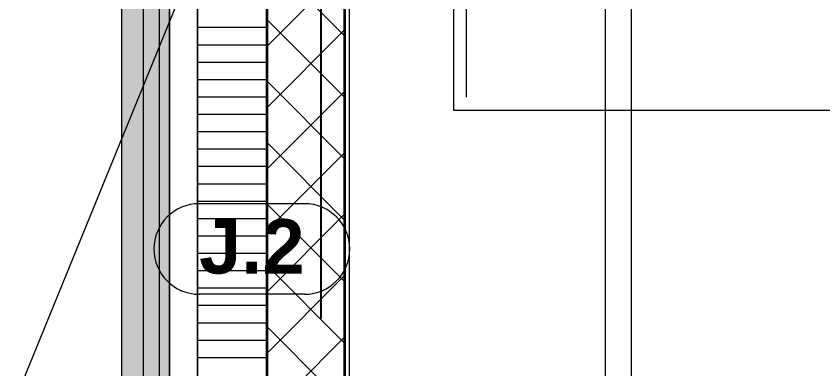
# Model space of a CAD drawing. Header units: metres. Extents: x 0.003 to 0.843, y 0.003 to 0.597.
# Drawn here: x 0.31081 to 0.34797, y 0.41159 to 0.42783 of the extents above; entities that cross this region are included whole.
import ezdxf

# ---------------------------------------------------------------- set-up
doc = ezdxf.new("R2010")
doc.units = ezdxf.units.M
for name, pattern in [('AUSGEZOGEN', [0]), ('LINIE_23', [0.0079, 0.004, -0.0013, 0, -0.0013, 0, -0.0013]), ('PUNKT2', [3.175, 0, -3.175]), ('STRICHLINIE', [19.049999999999997, 12.7, -6.35]), ('STRICHPUNKT', [25.4, 12.7, -6.35, 0, -6.35])]:
    doc.linetypes.add(name, pattern=pattern)
for name, color, linetype, lineweight in [('Allgemein', 7, 'AUSGEZOGEN', 18), ('Bauachsen grob', 7, 'STRICHPUNKT', 13), ('Daemmung', 7, 'AUSGEZOGEN', 18), ('Holz Fassadenverkleidung', 7, 'AUSGEZOGEN', 18), ('Konstruktion oben', 7, 'STRICHLINIE', 13), ('Konstruktion unten', 7, 'STRICHLINIE', 13), ('Moebel', 253, 'AUSGEZOGEN', 13), ('Spengler', 7, 'AUSGEZOGEN', 18), ('Text Werkplan Ausfuehrung', 7, 'AUSGEZOGEN', 25), ('Unterkonstruktion', 7, 'AUSGEZOGEN', 18), ('Wand Beton bewehrt', 7, 'AUSGEZOGEN', 35), ('Werkplan- Ausfuehrungsmasse', 7, 'AUSGEZOGEN', 13)]:
    doc.layers.add(name, color=color, linetype=linetype, lineweight=lineweight)
doc.styles.add('ARIAL', font='ARIAL.TTF')

msp = doc.modelspace()

# ---------------------------------------------------------------- hatches: boundary and pattern name
at = {"layer": 'Allgemein', "linetype": 'AUSGEZOGEN', "lineweight": 13}
msp.add_hatch(color=32, dxfattribs=at).paths.add_polyline_path([(0.3178799929618838, 0.3928973582701078), (0.3178799929618838, 0.4879573561453512), (0.3173999929726126, 0.4879573561453512), (0.3173999929726126, 0.3928973582701078)])
at = {"layer": 'Spengler', "linetype": 'AUSGEZOGEN', "lineweight": 13}
msp.add_hatch(color=254, dxfattribs=at).paths.add_polyline_path([(0.3156799930110575, 0.4896773561069066), (0.3156799930110575, 0.386497358413159), (0.3173999929726126, 0.386497358413159), (0.3173999929726126, 0.4896773561069066)])

# ---------------------------------------------------------------- linework, layer by layer
at = {"layer": 'Allgemein', "color": 7, "linetype": 'AUSGEZOGEN', "lineweight": 13}
for p, q in [((0.3173999929726126, 0.4879573561453512), (0.3173999929726126, 0.3928973582701078)), ((0.3178799929618838, 0.3928973582701078), (0.3178799929618838, 0.4874773561560801))]:
    msp.add_line(p, q, dxfattribs=at)
at = {"layer": 'Bauachsen grob', "color": 32, "linetype": 'LINIE_23', "lineweight": 25, "true_color": 0xc36e14}
msp.add_line((0.3248599928058686, 0.01389736674141804), (0.3248599928058687, 0.5809999870806931), dxfattribs=at)
at = {"layer": 'Daemmung', "color": 7, "linetype": 'AUSGEZOGEN', "lineweight": 18}
for p, q in [((0.3191599929332736, 0.4861973561846902), (0.3191599929332736, 0.3928973582701078)), ((0.322359992861748, 0.3928973582701078), (0.322359992861748, 0.4829973562562158))]:
    msp.add_line(p, q, dxfattribs=at)
at = {"layer": 'Daemmung', "color": 7, "linetype": 'AUSGEZOGEN', "lineweight": 13}
for p, q in [((0.322359992861748, 0.4200973581373904), (0.3191599937357763, 0.4200973579975138)), ((0.322359992861748, 0.4192973581433506), (0.3191599937707454, 0.4192973580034743)), ((0.322359992861748, 0.4184973581493112), (0.3191599938057145, 0.4184973580094346)), ((0.322359992861748, 0.4184973581493112), (0.3191599938057145, 0.4184973580094346)), ((0.3223599928617479, 0.4176973581552716), (0.3191599938406837, 0.4176973580153951)), ((0.322359992861748, 0.416897358161232), (0.3191599938756529, 0.4168973580213557)), ((0.3223599928617479, 0.4160973581671924), (0.3191599939106219, 0.4160973580273161)), ((0.322359992861748, 0.4152973581731531), (0.319159993945591, 0.4152973580332766)), ((0.322359992861748, 0.4152973581731531), (0.319159993945591, 0.4152973580332766)), ((0.3223599928617479, 0.4144973581791134), (0.3191599939805601, 0.414497358039237)), ((0.322359992861748, 0.4136973581850739), (0.3191599940155291, 0.4136973580451975)), ((0.3223599928617479, 0.4128973581910343), (0.3191599940504983, 0.412897358051158)), ((0.322359992861748, 0.4120973581969948), (0.3191599940854674, 0.4120973580571186)), ((0.322359992861748, 0.4120973581969948), (0.3191599940854674, 0.4120973580571186))]:
    msp.add_line(p, q, dxfattribs=at)
for points in [[(0.3223599933972124, 0.4272973580837461), (0.3223599928617479, 0.4272973580837461), (0.3191599934210543, 0.4272973579438694)], [(0.3223599934321816, 0.4264973580897065), (0.3223599928617479, 0.4264973580897065), (0.3191599934560235, 0.4264973579498301)], [(0.3223599934671506, 0.4256973580956669), (0.3223599928617479, 0.4256973580956669), (0.3191599934909925, 0.4256973579557905)], [(0.3223599935021198, 0.4248973581016274), (0.3223599928617479, 0.4248973581016274), (0.3191599935259617, 0.4248973579617509)], [(0.3223599935021198, 0.4248973581016274), (0.3223599928617479, 0.4248973581016274), (0.3191599935259617, 0.4248973579617509)], [(0.3223599935370888, 0.4240973581075879), (0.3223599928617479, 0.4240973581075878), (0.3191599935609307, 0.4240973579677116)], [(0.322359993572058, 0.4232973581135484), (0.3223599928617479, 0.4232973581135483), (0.3191599935958999, 0.4232973579736719)], [(0.3223599936070272, 0.4224973581195088), (0.322359992861748, 0.4224973581195089), (0.3191599936308689, 0.4224973579796324)], [(0.3223599936419962, 0.4216973581254694), (0.3223599928617479, 0.4216973581254693), (0.3191599936658381, 0.4216973579855928)], [(0.3223599936419962, 0.4216973581254694), (0.3223599928617479, 0.4216973581254693), (0.3191599936658381, 0.4216973579855928)], [(0.3223599936769654, 0.4208973581314296), (0.322359992861748, 0.4208973581314296), (0.3191599937008072, 0.4208973579915534)]]:
    msp.add_lwpolyline(points, dxfattribs=at)
at = {"layer": 'Holz Fassadenverkleidung', "color": 7, "linetype": 'PUNKT2', "lineweight": 13}
msp.add_line((0.3166799929887059, 0.1094173646063796), (0.3166799929887059, 0.4309973574185065), dxfattribs=at)
at = {"layer": 'Konstruktion oben', "color": 7, "linetype": 'STRICHPUNKT', "lineweight": 18}
msp.add_line((0.3166799929887059, 0.1094173646063796), (0.3166799929887059, 0.4886773561292579), dxfattribs=at)
at = {"layer": 'Konstruktion unten', "color": 7, "linetype": 'PUNKT2', "lineweight": 13}
for p, q in [((0.331559992656112, 0.4240973575727335), (0.331559992656112, 0.4447973571100524)), ((0.6375599858164795, 0.4240973575727335), (0.331559992656112, 0.4240973575727335))]:
    msp.add_line(p, q, dxfattribs=at)
at = {"layer": 'Konstruktion unten', "color": 7, "linetype": 'STRICHLINIE', "lineweight": 13}
for p, q in [((0.330959992669523, 0.4441973571234634), (0.330959992669523, 0.4234973575861445)), ((0.330959992669523, 0.4234973575861445), (0.6375599858164795, 0.4234973575861445))]:
    msp.add_line(p, q, dxfattribs=at)
at = {"layer": 'Moebel', "color": 253, "linetype": 'AUSGEZOGEN', "lineweight": 13}
for p, q in [((0.3261599927768113, 0.3941973582410506), (0.3261599927768113, 0.4781973563635042)), ((0.3391599924862387, 0.3941973582410506), (0.3391599924862387, 0.4781973563635042))]:
    msp.add_line(p, q, dxfattribs=at)
at = {"layer": 'Spengler', "color": 7, "linetype": 'AUSGEZOGEN', "lineweight": 13}
msp.add_line((0.3156799930110575, 0.3866973584086886), (0.3156799930110575, 0.4896773561069066), dxfattribs=at)
at = {"layer": 'Text Werkplan Ausfuehrung', "color": 132, "linetype": 'AUSGEZOGEN', "lineweight": 13, "true_color": 0x00b3b3}
msp.add_line((0.3089571648092675, 0.4057306913165938), (0.3215599928796294, 0.4365973572933367), dxfattribs=at)
at = {"layer": 'Text Werkplan Ausfuehrung', "color": 92, "linetype": 'AUSGEZOGEN', "lineweight": 13}
for p, q in [((0.3240975405250972, 0.4191883375769803), (0.3192424928223079, 0.4191883375769803)), ((0.3240975405250972, 0.4150216710692594), (0.3192424928223079, 0.4150216710692594))]:
    msp.add_line(p, q, dxfattribs=at)
for centre, start, end in [((0.3192424928223079, 0.4171050043231198), 90, 270), ((0.3240975405250972, 0.4171050043231198), 270, 90)]:
    msp.add_arc(centre, 0.002083333253860473, start, end, dxfattribs=at)
at = {"layer": 'Unterkonstruktion', "color": 7, "linetype": 'AUSGEZOGEN', "lineweight": 13}
for p, q in [((0.3178799929618838, 0.4874773561560801), (0.3178799929618838, 0.3928973582701078)), ((0.3191599929332736, 0.3928973582701078), (0.3191599929332736, 0.4861973561846902))]:
    msp.add_line(p, q, dxfattribs=at)
at = {"layer": 'Wand Beton bewehrt', "color": 7, "linetype": 'AUSGEZOGEN', "lineweight": 35}
for p, q in [((0.322359992861748, 0.4829973562562158), (0.322359992861748, 0.3928973582701078)), ((0.3259599927812817, 0.3928973582701078), (0.3259599927812817, 0.4793973563366822))]:
    msp.add_line(p, q, dxfattribs=at)
at = {"layer": 'Wand Beton bewehrt', "color": 7, "linetype": 'AUSGEZOGEN', "lineweight": 13}
for p, q in [((0.322359992861748, 0.4305018000538117), (0.3259599927812816, 0.4269018001342781)), ((0.322359992861748, 0.4264346713840194), (0.3259599927812817, 0.4300346713035531)), ((0.322359992861748, 0.4276733729290655), (0.3259599927812816, 0.4240733730095317)), ((0.322359992861748, 0.4236062442592732), (0.3259599927812817, 0.4272062441788069)), ((0.322359992861748, 0.4248449458043192), (0.3259599927812816, 0.4212449458847855)), ((0.322359992861748, 0.4207778171345272), (0.3259599927812817, 0.4243778170540607)), ((0.322359992861748, 0.4220165186795731), (0.3259599927812816, 0.4184165187600394)), ((0.322359992861748, 0.4179493900097808), (0.3259599927812817, 0.4215493899293146)), ((0.322359992861748, 0.4191880915548268), (0.3259599927812816, 0.4155880916352931)), ((0.322359992861748, 0.4151209628850346), (0.3259599927812817, 0.4187209628045684)), ((0.322359992861748, 0.4163596644300805), (0.3259599927812816, 0.4127596645105469)), ((0.322359992861748, 0.4122925357602883), (0.3259599927812817, 0.4158925356798221)), ((0.322359992861748, 0.4135312373053345), (0.3259599927812816, 0.4099312373858007)), ((0.322359992861748, 0.4094641086355422), (0.3259599927812817, 0.4130641085550759))]:
    msp.add_line(p, q, dxfattribs=at)
at = {"layer": 'Werkplan- Ausfuehrungsmasse', "color": 7, "linetype": 'AUSGEZOGEN', "lineweight": 13}
msp.add_line((0.3379599925130608, 0.3928973582701078), (0.3379599925130608, 0.4793973563366822), dxfattribs=at)

# ---------------------------------------------------------------- texts
at = {"layer": 'Text Werkplan Ausfuehrung', "color": 92, "linetype": 'AUSGEZOGEN', "lineweight": 13, "insert": (0.3192424928223079, 0.4159383376589367), "char_height": 0.0025, "width": 0.00125, "attachment_point": 7, "style": 'ARIAL'}
msp.add_mtext('\\fArial|i0|b1|c0|p0;J.2', dxfattribs=at)

doc.saveas('drawing.dxf')
